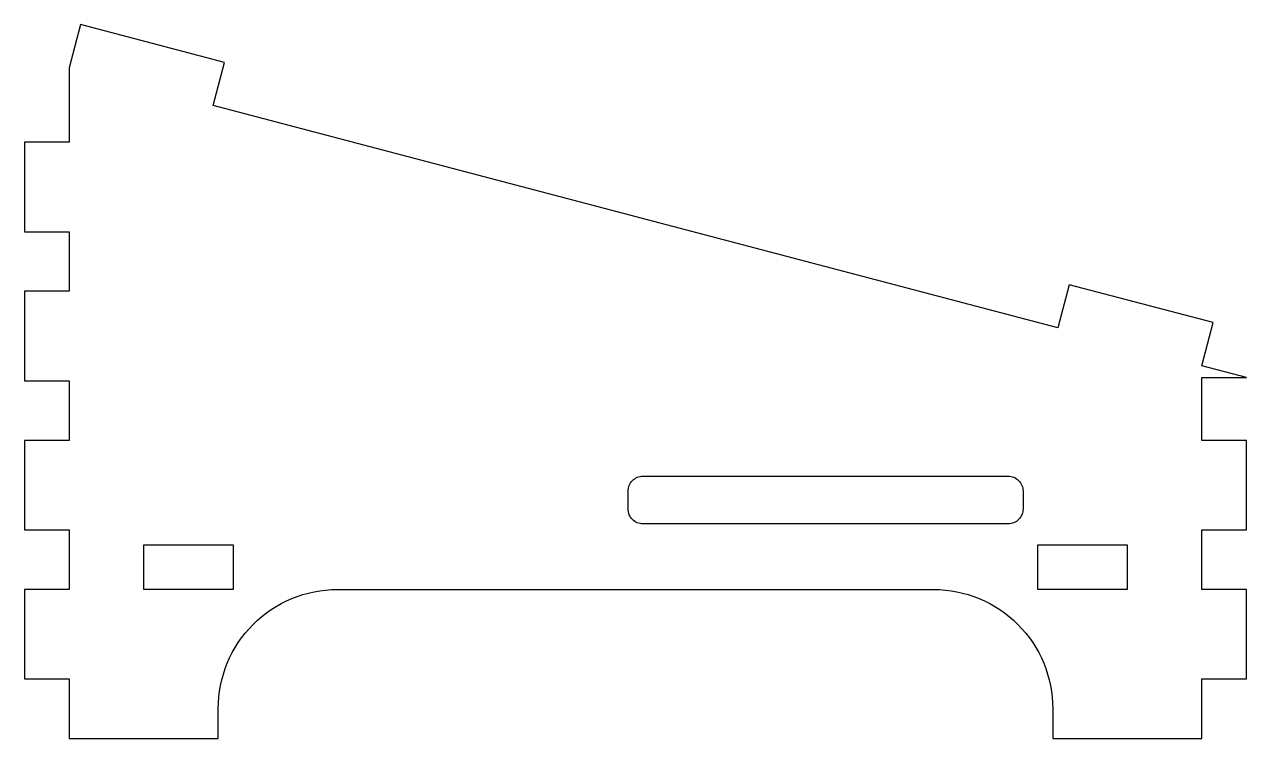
# Model space of a CAD drawing. Header units: millimetres. Extents: x -77.9 to 4.1, y -21.1 to 26.8.
import ezdxf

# ---------------------------------------------------------------- set-up
doc = ezdxf.new("R2010")
doc.units = ezdxf.units.MM

msp = doc.modelspace()

# ---------------------------------------------------------------- linework, layer by layer
for points in [[(1.117, 3.852), (1.88, 6.753), (-7.79, 9.298), (-8.554, 6.397), (-65.212, 21.307), (-64.449, 24.208), (-74.12, 26.753), (-74.883, 23.852), (-74.883, 18.852), (-77.883, 18.852), (-77.883, 12.852), (-74.883, 12.852), (-74.883, 8.852), (-77.883, 8.852), (-77.883, 2.852), (-74.883, 2.852), (-74.883, -1.148), (-77.883, -1.148), (-77.883, -7.148), (-74.883, -7.148), (-74.883, -11.148), (-77.883, -11.148), (-77.883, -17.148), (-74.883, -17.148), (-74.883, -21.148), (-64.883, -21.148), (-64.883, -19.148, -0.414214), (-56.883, -11.148), (-16.883, -11.148, -0.414214), (-8.883, -19.148), (-8.883, -21.148), (1.117, -21.148), (1.117, -17.148), (4.117, -17.148), (4.117, -11.148), (1.117, -11.148), (1.117, -7.148), (4.117, -7.148), (4.117, -1.148), (1.117, -1.148), (1.117, 3.063), (4.117, 3.063)], [(-37.383, -5.748), (-37.383, -4.548, -0.414214), (-36.383, -3.548), (-11.883, -3.548, -0.414214), (-10.883, -4.548), (-10.883, -5.748, -0.414214), (-11.883, -6.748), (-36.383, -6.748, -0.414214)]]:
    msp.add_lwpolyline(points, format="xyb", close=True)
for points in [[(-63.883, -8.148), (-63.883, -11.148), (-69.883, -11.148), (-69.883, -8.148)], [(-3.883, -8.148), (-3.883, -11.148), (-9.883, -11.148), (-9.883, -8.148)]]:
    msp.add_lwpolyline(points, close=True)

doc.saveas('drawing.dxf')
